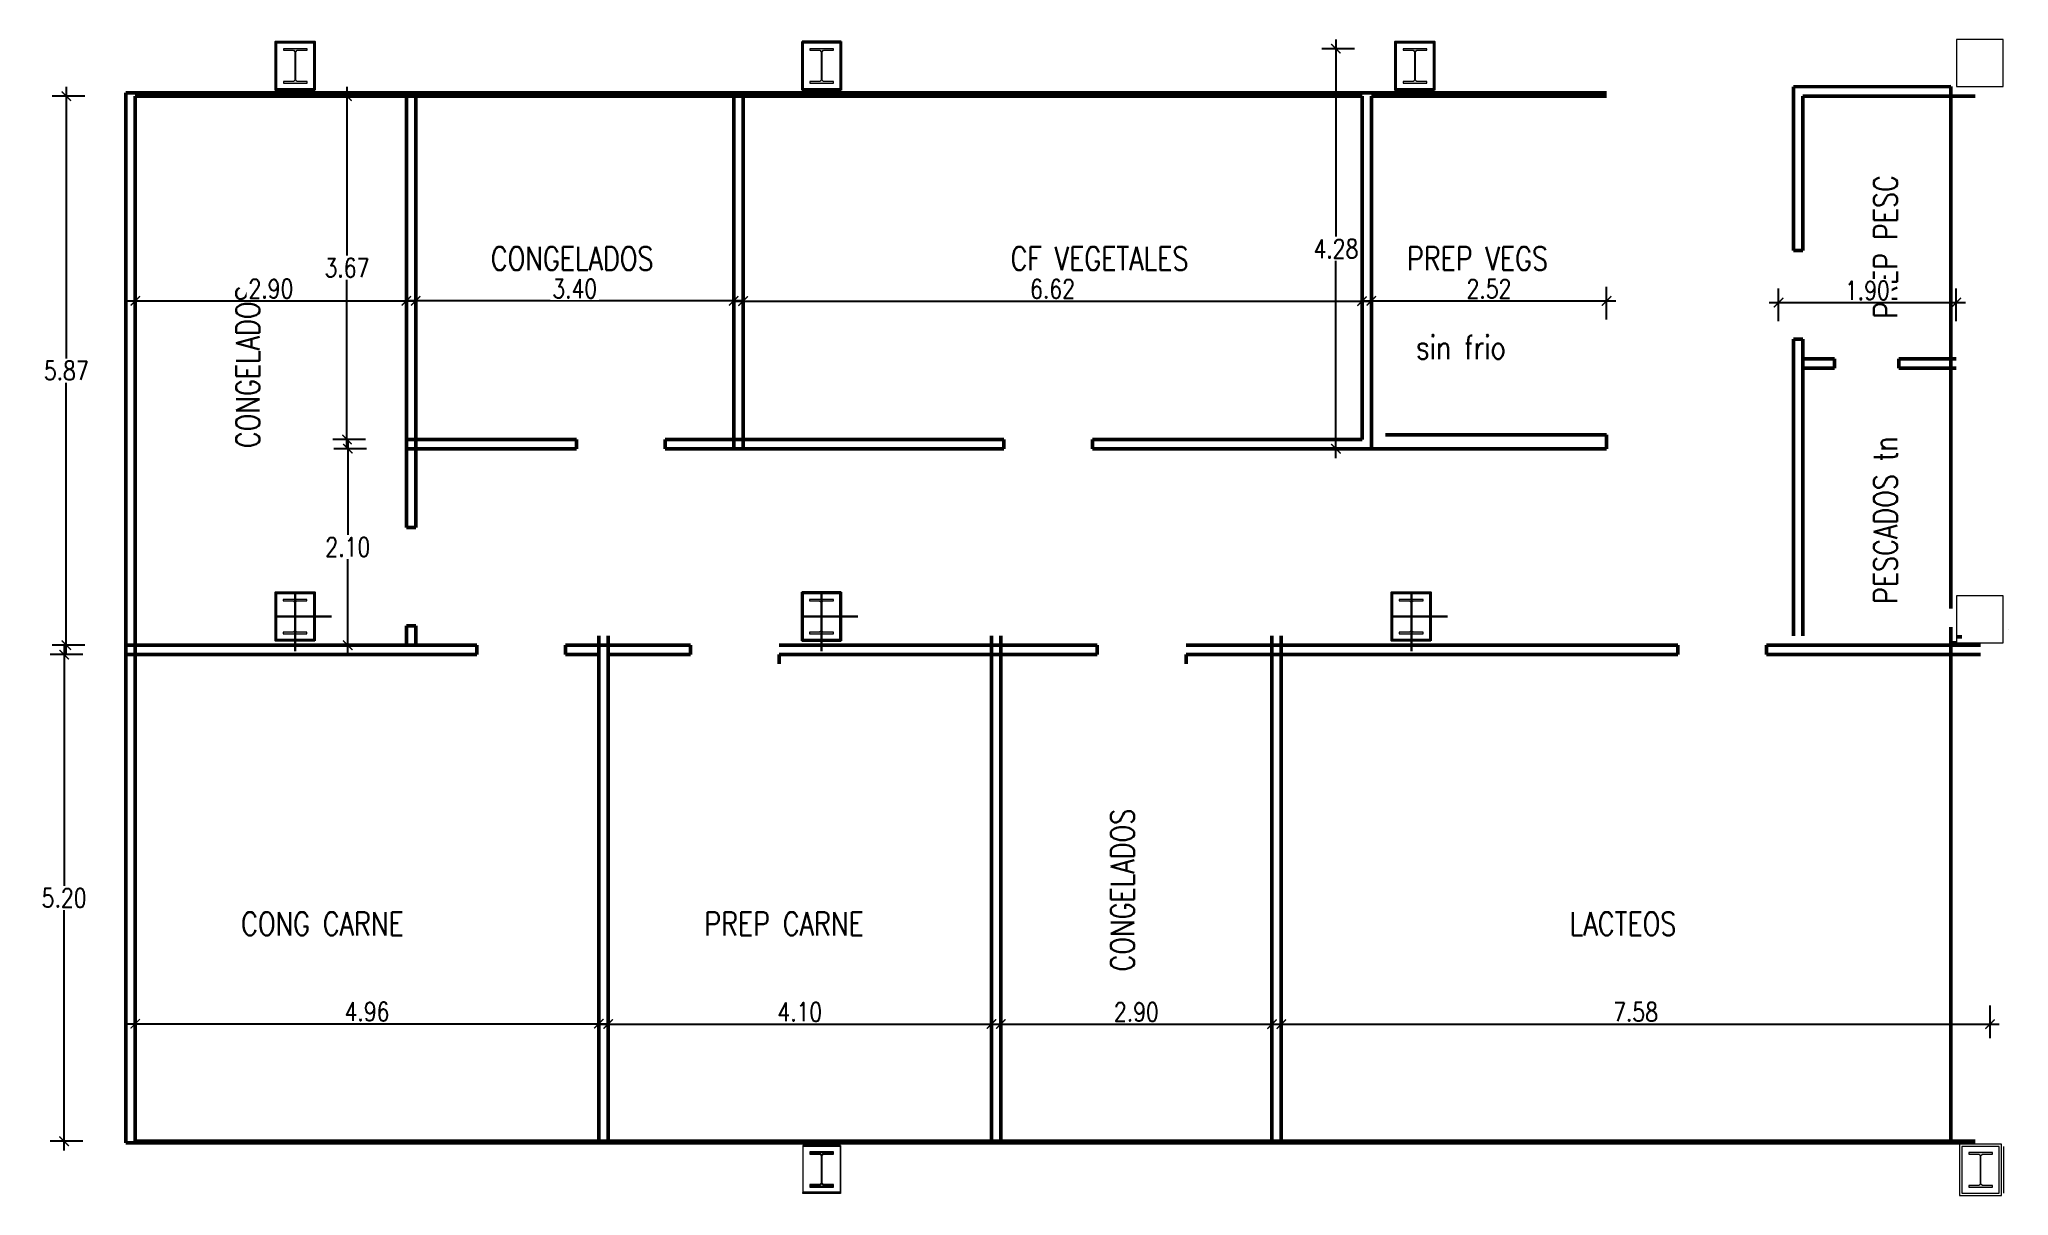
# Model space of a CAD drawing. Header units: millimetres. Extents: x -453.5 to -432.5, y 2805.2 to 2817.6.
import ezdxf

# ---------------------------------------------------------------- set-up
doc = ezdxf.new("R2010")
doc.units = ezdxf.units.MM
for name, pattern in [('_BYLAYER', [10.00001, 10, -1e-05]), ('DASHDOTX2', [50.8, 25.4, -12.7, 0, -12.7]), ('HIDDEN', [0.375, 0.25, -0.125])]:
    doc.linetypes.add(name, pattern=pattern)
doc.layers.get('Defpoints').update_dxf_attribs({"lineweight": 5})
for name, color, linetype, lineweight in [('COLUMNAS HORMIGON', 7, 'Continuous', 15), ('COLUMNAS METALICAS', 25, 'Continuous', 15), ('DIM', 1, 'Continuous', 13)]:
    doc.layers.add(name, color=color, linetype=linetype, lineweight=lineweight)
doc.styles.add('ROMANS', font='romans.shx', dxfattribs={"width": 0.8, "height": 0.2})
doc.dimstyles.new('DIM-EJES', dxfattribs={"dimtxt": 0.25, "dimasz": 0.1, "dimexe": 0.15, "dimexo": 0.2, "dimgap": 0.03, "dimtad": 1, "dimtih": 1, "dimtoh": 1, "dimdec": 3, "dimzin": 5, "dimdsep": 46, "dimtxsty": 'ROMANS', "dimblk": 'ARCHTICK', "dimblk1": 'ARCHTICK', "dimblk2": 'ARCHTICK', "dimcen": 1.5, "dimdle": 0.1, "dimclrd": 10, "dimclre": 10, "dimclrt": 7, "dimazin": 0, "dimtm": 1e-09, "dimtfac": 1, "dimtdec": 3, "dimtix": 1, "dimtmove": 0, "dimatfit": 3, "dimfxl": 0.075, "dimtolj": 1, "dimtzin": 0, "dimlwd": -1, "dimlwe": -1, "dimarcsym": 0})

# ---------------------------------------------------------------- blocks, each defined once
blk = doc.blocks.new('W14 X 10 X 61 LBPIE')
at = {"layer": 'COLUMNAS METALICAS'}
h = blk.add_hatch(color=256, dxfattribs=at)
h.dxf.hatch_style = 1
h.paths.add_polyline_path([(0.127, 0.1839), (0.127, 0.1675), (0.01975, 0.1675), (0.00475, 0.1525), (0.00475, -0.1525), (0.01975, -0.1675), (0.127, -0.1675), (0.127, -0.1839), (-0.127, -0.1839), (-0.127, -0.1675), (-0.01975, -0.1675), (-0.00475, -0.1525), (-0.00475, 0.1525), (-0.01975, 0.1675), (-0.127, 0.1675), (-0.127, 0.1839)])
for points in [[(-0.2, 0.25), (0.2, 0.25), (0.2, -0.25), (-0.2, -0.25)], [(0.127, 0.1839), (0.127, 0.1675), (0.01975, 0.1675), (0.00475, 0.1525), (0.00475, -0.1525), (0.01975, -0.1675), (0.127, -0.1675), (0.127, -0.1839), (-0.127, -0.1839), (-0.127, -0.1675), (-0.01975, -0.1675), (-0.00475, -0.1525), (-0.00475, 0.1525), (-0.01975, 0.1675), (-0.127, 0.1675), (-0.127, 0.1839)]]:
    blk.add_lwpolyline(points, close=True, dxfattribs=at)
blk = doc.blocks.new('_ArchTick')
at = {"color": 0, "linetype": 'ByBlock', "const_width": 0.15}
blk.add_lwpolyline([(-0.5, -0.5), (0.5, 0.5)], dxfattribs=at)
blk = doc.blocks.new('*D7')
at = {"color": 10, "transparency": 16777216}
for p, q in [((-439.294, 2814.586), (-439.294, 2814.936)), ((-436.778, 2814.586), (-436.778, 2814.936)), ((-439.394, 2814.786), (-436.678, 2814.786))]:
    blk.add_line(p, q, dxfattribs=at)
at = {"layer": 'Defpoints', "color": 0, "linetype": 'Continuous', "transparency": 16777216}
for p in [(-436.778, 2814.786), (-439.294, 2814.155), (-436.778, 2814.155)]:
    blk.add_point(p, dxfattribs=at)
at = {"color": 10, "linetype": 'Continuous', "transparency": 16777216, "xscale": 0.1, "yscale": 0.1, "zscale": 0.1, "rotation": 180}
blk.add_blockref('_ArchTick', (-439.294, 2814.786), dxfattribs=at)
at = {"color": 10, "linetype": 'Continuous', "transparency": 16777216, "xscale": 0.1, "yscale": 0.1, "zscale": 0.1}
blk.add_blockref('_ArchTick', (-436.778, 2814.786), dxfattribs=at)
at = {"color": 7, "linetype": 'Continuous', "lineweight": 50, "transparency": 16777216, "insert": (-438.036, 2814.916), "char_height": 0.2, "attachment_point": 5, "style": 'ROMANS', "bg_fill": 3, "box_fill_scale": 1.1, "bg_fill_color": 256, "bg_fill_true_color": 13158600, "bg_fill_transparency": 0}
blk.add_mtext('\\A1;2.52', dxfattribs=at)
blk = doc.blocks.new('*D8')
at = {"color": 10, "transparency": 16777216}
for p, q in [((-440.357, 2807.056), (-432.578, 2807.056)), ((-440.257, 2807.256), (-440.257, 2806.906)), ((-432.678, 2807.256), (-432.678, 2806.906))]:
    blk.add_line(p, q, dxfattribs=at)
at = {"layer": 'Defpoints', "color": 0, "linetype": 'Continuous', "transparency": 16777216}
for p in [(-440.257, 2808.765), (-432.678, 2808.765), (-432.678, 2807.056)]:
    blk.add_point(p, dxfattribs=at)
at = {"color": 10, "linetype": 'Continuous', "transparency": 16777216, "xscale": 0.1, "yscale": 0.1, "zscale": 0.1, "rotation": 180}
blk.add_blockref('_ArchTick', (-440.257, 2807.056), dxfattribs=at)
at = {"color": 10, "linetype": 'Continuous', "transparency": 16777216, "xscale": 0.1, "yscale": 0.1, "zscale": 0.1}
blk.add_blockref('_ArchTick', (-432.678, 2807.056), dxfattribs=at)
at = {"color": 7, "linetype": 'Continuous', "lineweight": 50, "transparency": 16777216, "insert": (-436.468, 2807.186), "char_height": 0.2, "attachment_point": 5, "style": 'ROMANS', "bg_fill": 3, "box_fill_scale": 1.1, "bg_fill_color": 256, "bg_fill_true_color": 13158600, "bg_fill_transparency": 0}
blk.add_mtext('\\A1;7.58', dxfattribs=at)
blk = doc.blocks.new('*D9')
at = {"color": 10, "transparency": 16777216}
for p, q in [((-446.014, 2814.585), (-446.014, 2814.935)), ((-439.394, 2814.585), (-439.394, 2814.935)), ((-446.114, 2814.785), (-439.294, 2814.785))]:
    blk.add_line(p, q, dxfattribs=at)
at = {"layer": 'Defpoints', "color": 0, "linetype": 'Continuous', "transparency": 16777216}
for p in [(-439.394, 2814.785), (-446.014, 2814.282), (-439.394, 2814.282)]:
    blk.add_point(p, dxfattribs=at)
at = {"color": 10, "linetype": 'Continuous', "transparency": 16777216, "xscale": 0.1, "yscale": 0.1, "zscale": 0.1, "rotation": 180}
blk.add_blockref('_ArchTick', (-446.014, 2814.785), dxfattribs=at)
at = {"color": 10, "linetype": 'Continuous', "transparency": 16777216, "xscale": 0.1, "yscale": 0.1, "zscale": 0.1}
blk.add_blockref('_ArchTick', (-439.394, 2814.785), dxfattribs=at)
at = {"color": 7, "linetype": 'Continuous', "lineweight": 50, "transparency": 16777216, "insert": (-442.704, 2814.915), "char_height": 0.2, "attachment_point": 5, "style": 'ROMANS', "bg_fill": 3, "box_fill_scale": 1.1, "bg_fill_color": 256, "bg_fill_true_color": 13158600, "bg_fill_transparency": 0}
blk.add_mtext('\\A1;6.62', dxfattribs=at)
blk = doc.blocks.new('*D17')
at = {"color": 10, "transparency": 16777216}
for p, q in [((-449.514, 2814.587), (-449.514, 2814.937)), ((-446.114, 2814.587), (-446.114, 2814.937)), ((-446.014, 2814.787), (-449.614, 2814.787))]:
    blk.add_line(p, q, dxfattribs=at)
at = {"layer": 'Defpoints', "color": 0, "linetype": 'Continuous', "transparency": 16777216}
for p in [(-449.514, 2814.787), (-449.514, 2813.206), (-446.114, 2813.206)]:
    blk.add_point(p, dxfattribs=at)
at = {"color": 10, "linetype": 'Continuous', "transparency": 16777216, "xscale": 0.1, "yscale": 0.1, "zscale": 0.1, "rotation": 180}
blk.add_blockref('_ArchTick', (-449.514, 2814.787), dxfattribs=at)
at = {"color": 10, "linetype": 'Continuous', "transparency": 16777216, "xscale": 0.1, "yscale": 0.1, "zscale": 0.1}
blk.add_blockref('_ArchTick', (-446.114, 2814.787), dxfattribs=at)
at = {"color": 7, "linetype": 'Continuous', "lineweight": 50, "transparency": 16777216, "insert": (-447.814, 2814.917), "char_height": 0.2, "attachment_point": 5, "style": 'ROMANS', "bg_fill": 3, "box_fill_scale": 1.1, "bg_fill_color": 256, "bg_fill_true_color": 13158600, "bg_fill_transparency": 0}
blk.add_mtext('\\A1;3.40', dxfattribs=at)
blk = doc.blocks.new('*D10')
at = {"color": 10, "transparency": 16777216}
for p, q in [((-452.514, 2807.26), (-452.514, 2806.91)), ((-447.557, 2807.26), (-447.557, 2806.91)), ((-452.614, 2807.06), (-447.457, 2807.06))]:
    blk.add_line(p, q, dxfattribs=at)
at = {"layer": 'Defpoints', "color": 0, "linetype": 'Continuous', "transparency": 16777216}
for p in [(-452.514, 2808.641), (-447.557, 2808.641), (-447.557, 2807.06)]:
    blk.add_point(p, dxfattribs=at)
at = {"color": 10, "linetype": 'Continuous', "transparency": 16777216, "xscale": 0.1, "yscale": 0.1, "zscale": 0.1, "rotation": 180}
blk.add_blockref('_ArchTick', (-452.514, 2807.06), dxfattribs=at)
at = {"color": 10, "linetype": 'Continuous', "transparency": 16777216, "xscale": 0.1, "yscale": 0.1, "zscale": 0.1}
blk.add_blockref('_ArchTick', (-447.557, 2807.06), dxfattribs=at)
at = {"color": 7, "linetype": 'Continuous', "lineweight": 50, "transparency": 16777216, "insert": (-450.036, 2807.19), "char_height": 0.2, "attachment_point": 5, "style": 'ROMANS', "bg_fill": 3, "box_fill_scale": 1.1, "bg_fill_color": 256, "bg_fill_true_color": 13158600, "bg_fill_transparency": 0}
blk.add_mtext('\\A1;4.96', dxfattribs=at)
blk = doc.blocks.new('*D11')
at = {"color": 10, "transparency": 16777216}
for p, q in [((-447.557, 2807.056), (-443.257, 2807.056)), ((-447.457, 2807.256), (-447.457, 2806.906)), ((-443.357, 2807.256), (-443.357, 2806.906))]:
    blk.add_line(p, q, dxfattribs=at)
at = {"layer": 'Defpoints', "color": 0, "linetype": 'Continuous', "transparency": 16777216}
for p in [(-447.457, 2808.685), (-443.357, 2808.685), (-443.357, 2807.056)]:
    blk.add_point(p, dxfattribs=at)
at = {"color": 10, "linetype": 'Continuous', "transparency": 16777216, "xscale": 0.1, "yscale": 0.1, "zscale": 0.1, "rotation": 180}
blk.add_blockref('_ArchTick', (-447.457, 2807.056), dxfattribs=at)
at = {"color": 10, "linetype": 'Continuous', "transparency": 16777216, "xscale": 0.1, "yscale": 0.1, "zscale": 0.1}
blk.add_blockref('_ArchTick', (-443.357, 2807.056), dxfattribs=at)
at = {"color": 7, "linetype": 'Continuous', "lineweight": 50, "transparency": 16777216, "insert": (-445.407, 2807.186), "char_height": 0.2, "attachment_point": 5, "style": 'ROMANS', "bg_fill": 3, "box_fill_scale": 1.1, "bg_fill_color": 256, "bg_fill_true_color": 13158600, "bg_fill_transparency": 0}
blk.add_mtext('\\A1;4.10', dxfattribs=at)
blk = doc.blocks.new('*D12')
at = {"color": 10, "transparency": 16777216}
for p, q in [((-439.673, 2817.582), (-439.673, 2815.474)), ((-439.473, 2817.482), (-439.823, 2817.482)), ((-439.673, 2813.106), (-439.673, 2815.214)), ((-439.494, 2813.206), (-439.823, 2813.206))]:
    blk.add_line(p, q, dxfattribs=at)
at = {"layer": 'Defpoints', "color": 0, "linetype": 'Continuous', "transparency": 16777216}
for p in [(-439.673, 2817.482), (-438.955, 2817.482), (-439.294, 2813.206)]:
    blk.add_point(p, dxfattribs=at)
at = {"color": 10, "linetype": 'Continuous', "transparency": 16777216, "xscale": 0.1, "yscale": 0.1, "zscale": 0.1}
for p, rotation in [((-439.673, 2817.482), 90), ((-439.673, 2813.206), 270)]:
    blk.add_blockref('_ArchTick', p, dxfattribs=dict(at, rotation=rotation))
at = {"color": 7, "linetype": 'Continuous', "lineweight": 50, "transparency": 16777216, "insert": (-439.673, 2815.344), "char_height": 0.2, "attachment_point": 5, "style": 'ROMANS', "bg_fill": 3, "box_fill_scale": 1.1, "bg_fill_color": 256, "bg_fill_true_color": 13158600, "bg_fill_transparency": 0}
blk.add_mtext('\\A1;4.28', dxfattribs=at)
blk = doc.blocks.new('*D4')
at = {"color": 10, "transparency": 16777216}
for p, q in [((-443.357, 2807.056), (-440.257, 2807.056)), ((-443.257, 2807.056), (-443.257, 2806.906)), ((-440.357, 2807.056), (-440.357, 2807.206))]:
    blk.add_line(p, q, dxfattribs=at)
at = {"layer": 'Defpoints', "color": 0, "linetype": 'Continuous', "transparency": 16777216}
for p in [(-443.257, 2807.056), (-440.357, 2807.056), (-440.357, 2806.975)]:
    blk.add_point(p, dxfattribs=at)
at = {"color": 10, "linetype": 'Continuous', "transparency": 16777216, "xscale": 0.1, "yscale": 0.1, "zscale": 0.1, "rotation": 180}
blk.add_blockref('_ArchTick', (-443.257, 2807.056), dxfattribs=at)
at = {"color": 10, "linetype": 'Continuous', "transparency": 16777216, "xscale": 0.1, "yscale": 0.1, "zscale": 0.1}
blk.add_blockref('_ArchTick', (-440.357, 2807.056), dxfattribs=at)
at = {"color": 7, "linetype": 'Continuous', "lineweight": 50, "transparency": 16777216, "insert": (-441.807, 2807.186), "char_height": 0.2, "attachment_point": 5, "style": 'ROMANS', "bg_fill": 3, "box_fill_scale": 1.1, "bg_fill_color": 256, "bg_fill_true_color": 13158600, "bg_fill_transparency": 0}
blk.add_mtext('\\A1;2.90', dxfattribs=at)
blk = doc.blocks.new('*D5')
at = {"color": 10, "transparency": 16777216}
for p, q in [((-434.939, 2814.569), (-434.939, 2814.919)), ((-433.039, 2814.569), (-433.039, 2814.919)), ((-435.039, 2814.769), (-432.939, 2814.769))]:
    blk.add_line(p, q, dxfattribs=at)
at = {"layer": 'Defpoints', "color": 0, "linetype": 'HIDDEN', "transparency": 16777216}
for p in [(-433.039, 2814.769), (-434.939, 2814.022), (-433.039, 2814.022)]:
    blk.add_point(p, dxfattribs=at)
at = {"color": 10, "linetype": 'HIDDEN', "transparency": 16777216, "xscale": 0.1, "yscale": 0.1, "zscale": 0.1, "rotation": 180}
blk.add_blockref('_ArchTick', (-434.939, 2814.769), dxfattribs=at)
at = {"color": 10, "linetype": 'HIDDEN', "transparency": 16777216, "xscale": 0.1, "yscale": 0.1, "zscale": 0.1}
blk.add_blockref('_ArchTick', (-433.039, 2814.769), dxfattribs=at)
at = {"color": 7, "linetype": 'HIDDEN', "lineweight": 50, "transparency": 16777216, "insert": (-433.989, 2814.899), "char_height": 0.2, "attachment_point": 5, "style": 'ROMANS', "bg_fill": 3, "box_fill_scale": 1.1, "bg_fill_color": 256, "bg_fill_true_color": 13158600, "bg_fill_transparency": 0}
blk.add_mtext('\\A1;1.90', dxfattribs=at)
blk = doc.blocks.new('*D13')
at = {"color": 10, "transparency": 16777216}
for p, q in [((-453.052, 2816.975), (-453.402, 2816.975)), ((-453.252, 2817.075), (-453.252, 2814.171)), ((-453.252, 2811.006), (-453.252, 2813.911)), ((-453.052, 2811.106), (-453.402, 2811.106))]:
    blk.add_line(p, q, dxfattribs=at)
at = {"layer": 'Defpoints', "color": 0, "linetype": 'HIDDEN', "transparency": 16777216}
for p in [(-452.514, 2816.975), (-453.252, 2811.106), (-452.514, 2811.106)]:
    blk.add_point(p, dxfattribs=at)
at = {"color": 10, "linetype": 'HIDDEN', "transparency": 16777216, "xscale": 0.1, "yscale": 0.1, "zscale": 0.1}
for p, rotation in [((-453.252, 2816.975), 90), ((-453.252, 2811.106), 270)]:
    blk.add_blockref('_ArchTick', p, dxfattribs=dict(at, rotation=rotation))
at = {"color": 7, "linetype": 'HIDDEN', "lineweight": 50, "transparency": 16777216, "insert": (-453.252, 2814.041), "char_height": 0.2, "attachment_point": 5, "style": 'ROMANS', "bg_fill": 3, "box_fill_scale": 1.1, "bg_fill_color": 256, "bg_fill_true_color": 13158600, "bg_fill_transparency": 0}
blk.add_mtext('\\A1;5.87', dxfattribs=at)
blk = doc.blocks.new('*D14')
at = {"color": 10, "transparency": 16777216}
for p, q in [((-453.275, 2811.106), (-453.275, 2808.535)), ((-453.075, 2811.006), (-453.425, 2811.006)), ((-453.275, 2805.704), (-453.275, 2808.275)), ((-453.075, 2805.804), (-453.425, 2805.804))]:
    blk.add_line(p, q, dxfattribs=at)
at = {"layer": 'Defpoints', "color": 0, "linetype": 'HIDDEN', "transparency": 16777216}
for p in [(-453.275, 2811.006), (-452.514, 2811.006), (-452.514, 2805.804)]:
    blk.add_point(p, dxfattribs=at)
at = {"color": 10, "linetype": 'HIDDEN', "transparency": 16777216, "xscale": 0.1, "yscale": 0.1, "zscale": 0.1}
for p, rotation in [((-453.275, 2811.006), 90), ((-453.275, 2805.804), 270)]:
    blk.add_blockref('_ArchTick', p, dxfattribs=dict(at, rotation=rotation))
at = {"color": 7, "linetype": 'HIDDEN', "lineweight": 50, "transparency": 16777216, "insert": (-453.275, 2808.405), "char_height": 0.2, "attachment_point": 5, "style": 'ROMANS', "bg_fill": 3, "box_fill_scale": 1.1, "bg_fill_color": 256, "bg_fill_true_color": 13158600, "bg_fill_transparency": 0}
blk.add_mtext('\\A1;5.20', dxfattribs=at)
blk = doc.blocks.new('*D6')
at = {"color": 10, "transparency": 16777216}
for p, q in [((-452.514, 2814.987), (-452.514, 2814.637)), ((-449.614, 2814.987), (-449.614, 2814.637)), ((-452.614, 2814.787), (-449.514, 2814.787))]:
    blk.add_line(p, q, dxfattribs=at)
at = {"layer": 'Defpoints', "color": 0, "linetype": 'HIDDEN', "transparency": 16777216}
for p in [(-452.514, 2817.089), (-449.614, 2817.089), (-449.614, 2814.787)]:
    blk.add_point(p, dxfattribs=at)
at = {"color": 10, "linetype": 'HIDDEN', "transparency": 16777216, "xscale": 0.1, "yscale": 0.1, "zscale": 0.1, "rotation": 180}
blk.add_blockref('_ArchTick', (-452.514, 2814.787), dxfattribs=at)
at = {"color": 10, "linetype": 'HIDDEN', "transparency": 16777216, "xscale": 0.1, "yscale": 0.1, "zscale": 0.1}
blk.add_blockref('_ArchTick', (-449.614, 2814.787), dxfattribs=at)
at = {"color": 7, "linetype": 'HIDDEN', "lineweight": 50, "transparency": 16777216, "insert": (-451.064, 2814.917), "char_height": 0.2, "attachment_point": 5, "style": 'ROMANS', "bg_fill": 3, "box_fill_scale": 1.1, "bg_fill_color": 256, "bg_fill_true_color": 13158600, "bg_fill_transparency": 0}
blk.add_mtext('\\A1;2.90', dxfattribs=at)
blk = doc.blocks.new('*D15')
at = {"color": 10, "transparency": 16777216}
for p, q in [((-450.05, 2816.975), (-450.4, 2816.975)), ((-450.25, 2817.075), (-450.25, 2815.271)), ((-450.25, 2813.206), (-450.25, 2815.011)), ((-450.05, 2813.306), (-450.4, 2813.306))]:
    blk.add_line(p, q, dxfattribs=at)
at = {"layer": 'Defpoints', "color": 0, "linetype": 'HIDDEN', "transparency": 16777216}
for p in [(-449.514, 2816.975), (-450.25, 2813.306), (-449.514, 2813.306)]:
    blk.add_point(p, dxfattribs=at)
at = {"color": 10, "linetype": 'HIDDEN', "transparency": 16777216, "xscale": 0.1, "yscale": 0.1, "zscale": 0.1}
for p, rotation in [((-450.25, 2816.975), 90), ((-450.25, 2813.306), 270)]:
    blk.add_blockref('_ArchTick', p, dxfattribs=dict(at, rotation=rotation))
at = {"color": 7, "linetype": 'HIDDEN', "lineweight": 50, "transparency": 16777216, "insert": (-450.25, 2815.141), "char_height": 0.2, "attachment_point": 5, "style": 'ROMANS', "bg_fill": 3, "box_fill_scale": 1.1, "bg_fill_color": 256, "bg_fill_true_color": 13158600, "bg_fill_transparency": 0}
blk.add_mtext('\\A1;3.67', dxfattribs=at)
blk = doc.blocks.new('*D16')
at = {"color": 10, "transparency": 16777216}
for p, q in [((-450.041, 2813.206), (-450.391, 2813.206)), ((-450.241, 2813.306), (-450.241, 2812.286)), ((-450.241, 2811.006), (-450.241, 2812.026)), ((-450.041, 2811.106), (-450.391, 2811.106))]:
    blk.add_line(p, q, dxfattribs=at)
at = {"layer": 'Defpoints', "color": 0, "linetype": 'HIDDEN', "transparency": 16777216}
for p in [(-449.614, 2813.206), (-450.241, 2811.106), (-449.614, 2811.106)]:
    blk.add_point(p, dxfattribs=at)
at = {"color": 10, "linetype": 'HIDDEN', "transparency": 16777216, "xscale": 0.1, "yscale": 0.1, "zscale": 0.1}
for p, rotation in [((-450.241, 2813.206), 90), ((-450.241, 2811.106), 270)]:
    blk.add_blockref('_ArchTick', p, dxfattribs=dict(at, rotation=rotation))
at = {"color": 7, "linetype": 'HIDDEN', "lineweight": 50, "transparency": 16777216, "insert": (-450.241, 2812.156), "char_height": 0.2, "attachment_point": 5, "style": 'ROMANS', "bg_fill": 3, "box_fill_scale": 1.1, "bg_fill_color": 256, "bg_fill_true_color": 13158600, "bg_fill_transparency": 0}
blk.add_mtext('\\A1;2.10', dxfattribs=at)

msp = doc.modelspace()

# ---------------------------------------------------------------- hatches: boundary and pattern name
at = {"layer": 'DIM'}
h = msp.add_hatch(color=256, dxfattribs=at)
h.dxf.hatch_style = 1
h.paths.add_polyline_path([(-445.3, 2805.692), (-445.3, 2805.675), (-445.193, 2805.675), (-445.178, 2805.66), (-445.178, 2805.355), (-445.193, 2805.34), (-445.3, 2805.34), (-445.3, 2805.324), (-445.046, 2805.324), (-445.046, 2805.34), (-445.153, 2805.34), (-445.168, 2805.355), (-445.168, 2805.66), (-445.153, 2805.675), (-445.046, 2805.675), (-445.046, 2805.692)])
h = msp.add_hatch(color=256, dxfattribs=at)
h.dxf.hatch_style = 1
h.paths.add_polyline_path([(-445.3, 2805.692), (-445.3, 2805.675), (-445.193, 2805.675), (-445.178, 2805.66), (-445.178, 2805.355), (-445.193, 2805.34), (-445.3, 2805.34), (-445.3, 2805.324), (-445.046, 2805.324), (-445.046, 2805.34), (-445.153, 2805.34), (-445.168, 2805.355), (-445.168, 2805.66), (-445.153, 2805.675), (-445.046, 2805.675), (-445.046, 2805.692)])
h = msp.add_hatch(color=256, dxfattribs=at)
h.dxf.hatch_style = 1
h.paths.add_polyline_path([(-445.3, 2805.682), (-445.3, 2805.665), (-445.193, 2805.665), (-445.178, 2805.65), (-445.178, 2805.345), (-445.193, 2805.33), (-445.3, 2805.33), (-445.3, 2805.314), (-445.046, 2805.314), (-445.046, 2805.33), (-445.153, 2805.33), (-445.168, 2805.345), (-445.168, 2805.65), (-445.153, 2805.665), (-445.046, 2805.665), (-445.046, 2805.682)])
h = msp.add_hatch(color=256, dxfattribs=at)
h.dxf.hatch_style = 1
h.paths.add_polyline_path([(-432.905, 2805.682), (-432.905, 2805.665), (-432.798, 2805.665), (-432.783, 2805.65), (-432.783, 2805.345), (-432.798, 2805.33), (-432.905, 2805.33), (-432.905, 2805.314), (-432.651, 2805.314), (-432.651, 2805.33), (-432.759, 2805.33), (-432.774, 2805.345), (-432.774, 2805.65), (-432.759, 2805.665), (-432.651, 2805.665), (-432.651, 2805.682)])

# ---------------------------------------------------------------- linework, layer by layer
at = {"color": 253, "linetype": 'Continuous', "lineweight": 50}
for p, q in [((-452.614, 2817.012), (-452.614, 2805.788)), ((-439.394, 2816.975), (-452.514, 2816.975)), ((-452.514, 2816.975), (-452.514, 2805.804)), ((-449.614, 2816.975), (-449.614, 2812.363)), ((-449.514, 2816.975), (-449.514, 2812.363)), ((-446.114, 2816.975), (-446.114, 2813.206)), ((-446.014, 2816.975), (-446.014, 2813.206)), ((-439.394, 2816.975), (-439.394, 2813.306)), ((-439.294, 2816.975), (-439.294, 2813.206)), ((-436.778, 2817.012), (-439.144, 2817.012)), ((-433.097, 2817.08), (-434.778, 2817.075)), ((-434.778, 2817.075), (-434.778, 2815.326)), ((-434.678, 2816.975), (-434.678, 2815.326)), ((-432.837, 2816.975), (-434.678, 2816.975)), ((-433.097, 2817.08), (-433.097, 2811.498)), ((-434.678, 2815.326), (-434.778, 2815.326)), ((-434.778, 2814.376), (-434.778, 2811.206)), ((-434.678, 2814.376), (-434.778, 2814.376)), ((-434.678, 2814.376), (-434.678, 2811.206)), ((-434.678, 2814.167), (-434.342, 2814.167)), ((-434.678, 2814.067), (-434.342, 2814.067)), ((-434.342, 2814.167), (-434.342, 2814.067)), ((-433.652, 2814.167), (-433.039, 2814.167)), ((-433.652, 2814.167), (-433.652, 2814.067)), ((-433.652, 2814.067), (-433.039, 2814.067)), ((-447.796, 2813.306), (-449.614, 2813.306)), ((-447.796, 2813.206), (-449.614, 2813.206)), ((-443.226, 2813.306), (-446.846, 2813.306)), ((-443.226, 2813.206), (-446.846, 2813.206)), ((-443.226, 2813.306), (-443.226, 2813.206)), ((-439.394, 2813.306), (-442.276, 2813.306)), ((-442.276, 2813.306), (-442.276, 2813.206)), ((-436.778, 2813.206), (-442.276, 2813.206)), ((-436.778, 2813.356), (-439.144, 2813.356)), ((-436.778, 2813.356), (-436.778, 2813.206)), ((-449.514, 2812.363), (-449.614, 2812.363)), ((-449.614, 2811.313), (-449.614, 2811.106)), ((-449.514, 2811.313), (-449.614, 2811.313)), ((-449.514, 2811.313), (-449.514, 2811.106)), ((-433.097, 2811.298), (-433.097, 2805.804)), ((-448.861, 2811.106), (-452.614, 2811.106)), ((-448.861, 2811.006), (-448.861, 2811.106)), ((-447.457, 2811.106), (-447.911, 2811.106)), ((-447.911, 2811.006), (-447.911, 2811.106)), ((-447.557, 2811.206), (-447.557, 2805.804)), ((-446.577, 2811.106), (-447.557, 2811.106)), ((-447.457, 2811.206), (-447.457, 2805.804)), ((-446.577, 2811.006), (-446.577, 2811.106)), ((-442.225, 2811.106), (-445.627, 2811.106)), ((-443.357, 2811.206), (-443.357, 2805.804)), ((-443.257, 2811.206), (-443.257, 2805.804)), ((-442.225, 2811.006), (-442.225, 2811.106)), ((-436.017, 2811.106), (-441.275, 2811.106)), ((-440.357, 2811.206), (-440.357, 2805.804)), ((-440.257, 2811.206), (-440.257, 2805.804)), ((-436.017, 2811.106), (-436.017, 2811.006)), ((-432.778, 2811.106), (-435.067, 2811.106)), ((-435.067, 2811.106), (-435.067, 2811.006)), ((-448.861, 2811.006), (-452.614, 2811.006)), ((-447.557, 2811.006), (-447.911, 2811.006)), ((-446.577, 2811.006), (-447.457, 2811.006)), ((-442.225, 2811.006), (-445.627, 2811.006)), ((-445.627, 2811.006), (-445.627, 2810.906)), ((-436.017, 2811.006), (-441.275, 2811.006)), ((-441.275, 2811.006), (-441.275, 2810.906)), ((-432.778, 2811.006), (-435.067, 2811.006))]:
    msp.add_line(p, q, dxfattribs=at)
at = {"color": 7, "linetype": '_BYLAYER', "lineweight": 30}
for p, q in [((-450.803, 2811.672), (-450.803, 2811.042)), ((-438.866, 2811.672), (-438.866, 2811.042)), ((-439.066, 2811.412), (-438.479, 2811.412))]:
    msp.add_line(p, q, dxfattribs=at)
at = {"color": 6, "linetype": 'DASHDOTX2', "lineweight": 30}
for p, q in [((-445.173, 2811.672), (-445.173, 2811.042)), ((-445.373, 2811.412), (-444.786, 2811.412))]:
    msp.add_line(p, q, dxfattribs=at)
at = {"color": 7, "linetype": 'Continuous', "lineweight": 50}
for p, q in [((-432.478, 2811.276), (-432.478, 2811.276)), ((-432.537, 2811.213), (-432.537, 2811.213))]:
    msp.add_line(p, q, dxfattribs=at)
at = {"color": 254, "linetype": 'HIDDEN', "lineweight": 50}
for p, q in [((-433.089, 2811.133), (-433.037, 2811.133)), ((-433.03, 2811.196), (-432.978, 2811.196))]:
    msp.add_line(p, q, dxfattribs=at)
for points in [[(-450.593, 2817.038), (-451.013, 2817.038), (-451.013, 2817.558), (-450.593, 2817.558)], [(-450.603, 2817.048), (-451.003, 2817.048), (-451.003, 2817.548), (-450.603, 2817.548)], [(-438.618, 2817.038), (-439.038, 2817.038), (-439.038, 2817.558), (-438.618, 2817.558)], [(-438.628, 2817.048), (-439.028, 2817.048), (-439.028, 2817.548), (-438.628, 2817.548)], [(-438.658, 2811.152), (-439.078, 2811.152), (-439.078, 2811.672), (-438.658, 2811.672)], [(-438.668, 2811.162), (-439.068, 2811.162), (-439.068, 2811.662), (-438.668, 2811.662)]]:
    msp.add_lwpolyline(points, close=True)
at = {"color": 6, "linetype": 'DASHDOTX2', "lineweight": 30}
for points in [[(-444.963, 2817.038), (-445.383, 2817.038), (-445.383, 2817.558), (-444.963, 2817.558)], [(-444.973, 2817.048), (-445.373, 2817.048), (-445.373, 2817.548), (-444.973, 2817.548)], [(-444.965, 2811.152), (-445.385, 2811.152), (-445.385, 2811.672), (-444.965, 2811.672)], [(-444.975, 2811.162), (-445.375, 2811.162), (-445.375, 2811.662), (-444.975, 2811.662)]]:
    msp.add_lwpolyline(points, close=True, dxfattribs=at)
at = {"layer": 'COLUMNAS HORMIGON'}
for points in [[(-432.537, 2817.58), (-433.037, 2817.58), (-433.037, 2817.08), (-432.537, 2817.08)], [(-432.537, 2811.633), (-433.037, 2811.633), (-433.037, 2811.133), (-432.537, 2811.133)]]:
    msp.add_lwpolyline(points, close=True, dxfattribs=at)
at = {"layer": 'DIM'}
for p, q in [((-445.373, 2805.758), (-444.973, 2805.758)), ((-444.973, 2805.758), (-444.973, 2805.258)), ((-432.529, 2805.248), (-432.529, 2805.748)), ((-444.963, 2805.248), (-445.383, 2805.248)), ((-444.973, 2805.258), (-445.373, 2805.258))]:
    msp.add_line(p, q, dxfattribs=at)
for points in [[(-444.973, 2805.758), (-445.373, 2805.758), (-445.373, 2805.258), (-444.973, 2805.258)], [(-444.973, 2805.758), (-445.373, 2805.758), (-445.373, 2805.258), (-444.973, 2805.258)], [(-444.973, 2805.748), (-445.373, 2805.748), (-445.373, 2805.248), (-444.973, 2805.248)], [(-445.3, 2805.692), (-445.3, 2805.675), (-445.193, 2805.675), (-445.178, 2805.66), (-445.178, 2805.355), (-445.193, 2805.34), (-445.3, 2805.34), (-445.3, 2805.324), (-445.046, 2805.324), (-445.046, 2805.34), (-445.153, 2805.34), (-445.168, 2805.355), (-445.168, 2805.66), (-445.153, 2805.675), (-445.046, 2805.675), (-445.046, 2805.692)], [(-445.3, 2805.692), (-445.3, 2805.675), (-445.193, 2805.675), (-445.178, 2805.66), (-445.178, 2805.355), (-445.193, 2805.34), (-445.3, 2805.34), (-445.3, 2805.324), (-445.046, 2805.324), (-445.046, 2805.34), (-445.153, 2805.34), (-445.168, 2805.355), (-445.168, 2805.66), (-445.153, 2805.675), (-445.046, 2805.675), (-445.046, 2805.692)], [(-445.3, 2805.682), (-445.3, 2805.665), (-445.193, 2805.665), (-445.178, 2805.65), (-445.178, 2805.345), (-445.193, 2805.33), (-445.3, 2805.33), (-445.3, 2805.314), (-445.046, 2805.314), (-445.046, 2805.33), (-445.153, 2805.33), (-445.168, 2805.345), (-445.168, 2805.65), (-445.153, 2805.665), (-445.046, 2805.665), (-445.046, 2805.682)], [(-432.553, 2805.773), (-433.003, 2805.773), (-433.003, 2805.223), (-432.553, 2805.223)], [(-432.578, 2805.748), (-432.978, 2805.748), (-432.978, 2805.248), (-432.578, 2805.248)], [(-432.905, 2805.682), (-432.905, 2805.665), (-432.798, 2805.665), (-432.783, 2805.65), (-432.783, 2805.345), (-432.798, 2805.33), (-432.905, 2805.33), (-432.905, 2805.314), (-432.651, 2805.314), (-432.651, 2805.33), (-432.759, 2805.33), (-432.774, 2805.345), (-432.774, 2805.65), (-432.759, 2805.665), (-432.651, 2805.665), (-432.651, 2805.682)]]:
    msp.add_lwpolyline(points, close=True, dxfattribs=at)

# ---------------------------------------------------------------- block references
at = {"color": 6, "linetype": 'DASHDOTX2', "lineweight": 30, "xscale": -1}
for p in [(-445.173, 2817.298), (-445.173, 2817.298), (-445.175, 2811.412), (-445.175, 2811.412)]:
    msp.add_blockref('W14 X 10 X 61 LBPIE', p, dxfattribs=at)
at = {"layer": 'COLUMNAS METALICAS', "xscale": -1}
for p in [(-450.803, 2817.298), (-438.828, 2817.298), (-438.868, 2811.412)]:
    msp.add_blockref('W14 X 10 X 61 LBPIE', p, dxfattribs=at)
at = {"layer": 'COLUMNAS METALICAS', "lineweight": 30, "xscale": -1}
for p in [(-450.803, 2817.298), (-438.828, 2817.298), (-438.868, 2811.412)]:
    msp.add_blockref('W14 X 10 X 61 LBPIE', p, dxfattribs=at)

# ---------------------------------------------------------------- texts
at = {"color": 253, "linetype": 'Continuous', "lineweight": 50, "style": 'ROMANS', "width": 0.8}
for s, p in [('PREP PESC', (-433.67, 2814.596)), ('CONGELADOS', (-451.186, 2813.212)), ('PESCADOS tn', (-433.67, 2811.546)), ('CONGELADOS', (-441.83, 2807.618))]:
    msp.add_text(s, height=0.25, rotation=90, dxfattribs=at).set_placement(p)

# ---------------------------------------------------------------- next in the draw order: dimensions: what is measured, and where the dimension line sits
at = {"color": 254, "linetype": 'HIDDEN', "lineweight": 50}
dim = msp.add_linear_dim(base=(-453.252, 2811.106), p1=(-452.514, 2816.975), p2=(-452.514, 2811.106), angle=90, dimstyle='DIM-EJES', override={"dimtxt": 0.2, "dimdec": 2, "dimrnd": 0.001, "dimtdec": 2, "dimfxl": 0.2, "dimfxlon": 1, "dimtfill": 1}, dxfattribs=at)
dim.commit()
dim.dimension.update_dxf_attribs({"geometry": '*D13', "text_midpoint": (-453.252, 2814.041)})
at = {"color": 253, "linetype": 'Continuous', "lineweight": 50}
for base, p1, p2, picture, middle in [((-436.778, 2814.786), (-439.294, 2814.155), (-436.778, 2814.155), '*D7', (-438.036, 2814.916)), ((-432.678, 2807.056), (-440.257, 2808.765), (-432.678, 2808.765), '*D8', (-436.468, 2807.186)), ((-447.557, 2807.06), (-452.514, 2808.641), (-447.557, 2808.641), '*D10', (-450.036, 2807.19))]:
    dim = msp.add_linear_dim(base=base, p1=p1, p2=p2, dimstyle='DIM-EJES', override={"dimtxt": 0.2, "dimdec": 2, "dimrnd": 0.001, "dimtdec": 2, "dimfxl": 0.2, "dimfxlon": 1, "dimtfill": 1}, dxfattribs=at)
    dim.commit()
    dim.dimension.update_dxf_attribs({"geometry": picture, "text_midpoint": middle})
at = {"color": 254, "linetype": 'HIDDEN', "lineweight": 50}
dim = msp.add_linear_dim(base=(-433.039, 2814.769), p1=(-434.939, 2814.022), p2=(-433.039, 2814.022), dimstyle='DIM-EJES', override={"dimtxt": 0.2, "dimdec": 2, "dimrnd": 0.001, "dimtdec": 2, "dimfxl": 0.2, "dimfxlon": 1, "dimtfill": 1}, dxfattribs=at)
dim.commit()
dim.dimension.update_dxf_attribs({"geometry": '*D5', "text_midpoint": (-433.989, 2814.899)})

# ---------------------------------------------------------------- next in the draw order: texts
at = {"color": 253, "linetype": 'Continuous', "lineweight": 50, "style": 'ROMANS', "width": 0.8}
for s, p in [('PREP VEGS', (-438.913, 2815.114)), ('sin frio', (-438.816, 2814.165)), ('CONG CARNE', (-451.382, 2808.004)), ('LACTEOS', (-437.172, 2808.004))]:
    msp.add_text(s, height=0.25, dxfattribs=at).set_placement(p)

# ---------------------------------------------------------------- next in the draw order: dimensions: what is measured, and where the dimension line sits
at = {"color": 253, "linetype": 'Continuous', "lineweight": 50}
for base, p1, p2, picture, middle in [((-439.394, 2814.785), (-446.014, 2814.282), (-439.394, 2814.282), '*D9', (-442.704, 2814.915)), ((-443.357, 2807.056), (-447.457, 2808.685), (-443.357, 2808.685), '*D11', (-445.407, 2807.186))]:
    dim = msp.add_linear_dim(base=base, p1=p1, p2=p2, dimstyle='DIM-EJES', override={"dimtxt": 0.2, "dimdec": 2, "dimrnd": 0.001, "dimtdec": 2, "dimfxl": 0.2, "dimfxlon": 1, "dimtfill": 1}, dxfattribs=at)
    dim.commit()
    dim.dimension.update_dxf_attribs({"geometry": picture, "text_midpoint": middle})
at = {"color": 254, "linetype": 'HIDDEN', "lineweight": 50}
dim = msp.add_linear_dim(base=(-453.275, 2811.006), p1=(-452.514, 2805.804), p2=(-452.514, 2811.006), angle=90, dimstyle='DIM-EJES', override={"dimtxt": 0.2, "dimdec": 2, "dimrnd": 0.001, "dimtdec": 2, "dimfxl": 0.2, "dimfxlon": 1, "dimtfill": 1}, dxfattribs=at)
dim.commit()
dim.dimension.update_dxf_attribs({"geometry": '*D14', "text_midpoint": (-453.275, 2808.405)})

# ---------------------------------------------------------------- next in the draw order: linework, layer by layer
at = {"color": 253, "linetype": 'Continuous', "lineweight": 50}
for p, q in [((-432.837, 2805.788), (-452.614, 2805.788)), ((-432.837, 2805.804), (-452.514, 2805.804))]:
    msp.add_line(p, q, dxfattribs=at)

# ---------------------------------------------------------------- next in the draw order: texts
at = {"color": 253, "linetype": 'Continuous', "lineweight": 50, "style": 'ROMANS', "width": 0.8}
for s, p in [('CF VEGETALES', (-443.152, 2815.114)), ('PREP CARNE', (-446.428, 2808.004))]:
    msp.add_text(s, height=0.25, dxfattribs=at).set_placement(p)

# ---------------------------------------------------------------- next in the draw order: dimensions: what is measured, and where the dimension line sits
at = {"color": 253, "linetype": 'Continuous', "lineweight": 50}
dim = msp.add_linear_dim(base=(-439.673, 2817.482), p1=(-439.294, 2813.206), p2=(-438.955, 2817.482), angle=90, dimstyle='DIM-EJES', override={"dimtxt": 0.2, "dimdec": 2, "dimrnd": 0.001, "dimtdec": 2, "dimfxl": 0.2, "dimfxlon": 1, "dimtfill": 1}, dxfattribs=at)
dim.commit()
dim.dimension.update_dxf_attribs({"geometry": '*D12', "text_midpoint": (-439.673, 2815.344)})
for base, p1, p2, picture, middle in [((-449.514, 2814.787), (-446.114, 2813.206), (-449.514, 2813.206), '*D17', (-447.814, 2814.917)), ((-440.357, 2807.056), (-443.257, 2807.056), (-440.357, 2806.975), '*D4', (-441.807, 2807.186))]:
    dim = msp.add_linear_dim(base=base, p1=p1, p2=p2, dimstyle='DIM-EJES', override={"dimtxt": 0.2, "dimdec": 2, "dimrnd": 0.001, "dimtdec": 2, "dimfxl": 0.2, "dimfxlon": 1, "dimtfill": 1}, dxfattribs=at)
    dim.commit()
    dim.dimension.update_dxf_attribs({"geometry": picture, "text_midpoint": middle})

# ---------------------------------------------------------------- next in the draw order: linework, layer by layer
for p, q in [((-436.778, 2816.975), (-439.294, 2816.975)), ((-447.796, 2813.206), (-447.796, 2813.306)), ((-446.846, 2813.206), (-446.846, 2813.306))]:
    msp.add_line(p, q, dxfattribs=at)

# ---------------------------------------------------------------- next in the draw order: texts
at = {"color": 253, "linetype": 'Continuous', "lineweight": 50, "style": 'ROMANS', "width": 0.8}
msp.add_text('CONGELADOS', height=0.25, dxfattribs=at).set_placement((-448.711, 2815.114))

# ---------------------------------------------------------------- next in the draw order: dimensions: what is measured, and where the dimension line sits
at = {"color": 254, "linetype": 'HIDDEN', "lineweight": 50}
dim = msp.add_linear_dim(base=(-449.614, 2814.787), p1=(-452.514, 2817.089), p2=(-449.614, 2817.089), dimstyle='DIM-EJES', override={"dimtxt": 0.2, "dimdec": 2, "dimrnd": 0.001, "dimtdec": 2, "dimfxl": 0.2, "dimfxlon": 1, "dimtfill": 1}, dxfattribs=at)
dim.commit()
dim.dimension.update_dxf_attribs({"geometry": '*D6', "text_midpoint": (-451.064, 2814.917)})

# ---------------------------------------------------------------- next in the draw order: dimensions: what is measured, and where the dimension line sits
dim = msp.add_linear_dim(base=(-450.25, 2813.306), p1=(-449.514, 2816.975), p2=(-449.514, 2813.306), angle=90, dimstyle='DIM-EJES', override={"dimtxt": 0.2, "dimdec": 2, "dimrnd": 0.001, "dimtdec": 2, "dimfxl": 0.2, "dimfxlon": 1, "dimtfill": 1}, dxfattribs=at)
dim.commit()
dim.dimension.update_dxf_attribs({"geometry": '*D15', "text_midpoint": (-450.25, 2815.141)})

# ---------------------------------------------------------------- next in the draw order: linework, layer by layer
at = {"color": 253, "linetype": 'Continuous', "lineweight": 50}
msp.add_line((-439.144, 2817.012), (-452.614, 2817.012), dxfattribs=at)

# ---------------------------------------------------------------- next in the draw order: dimensions: what is measured, and where the dimension line sits
at = {"color": 254, "linetype": 'HIDDEN', "lineweight": 50}
dim = msp.add_linear_dim(base=(-450.241, 2811.106), p1=(-449.614, 2813.206), p2=(-449.614, 2811.106), angle=90, dimstyle='DIM-EJES', override={"dimtxt": 0.2, "dimdec": 2, "dimrnd": 0.001, "dimtdec": 2, "dimfxl": 0.2, "dimfxlon": 1, "dimtfill": 1}, dxfattribs=at)
dim.commit()
dim.dimension.update_dxf_attribs({"geometry": '*D16', "text_midpoint": (-450.241, 2812.156)})

# ---------------------------------------------------------------- next in the draw order: linework, layer by layer
at = {"color": 7, "linetype": '_BYLAYER', "lineweight": 30}
msp.add_line((-451.003, 2811.412), (-450.416, 2811.412), dxfattribs=at)
for points in [[(-450.595, 2811.152), (-451.015, 2811.152), (-451.015, 2811.672), (-450.595, 2811.672)], [(-450.605, 2811.162), (-451.005, 2811.162), (-451.005, 2811.662), (-450.605, 2811.662)]]:
    msp.add_lwpolyline(points, close=True)

# ---------------------------------------------------------------- next in the draw order: block references
at = {"layer": 'COLUMNAS METALICAS', "xscale": -1}
msp.add_blockref('W14 X 10 X 61 LBPIE', (-450.805, 2811.412), dxfattribs=at)
at = {"layer": 'COLUMNAS METALICAS', "lineweight": 30, "xscale": -1}
msp.add_blockref('W14 X 10 X 61 LBPIE', (-450.805, 2811.412), dxfattribs=at)

doc.saveas('drawing.dxf')
